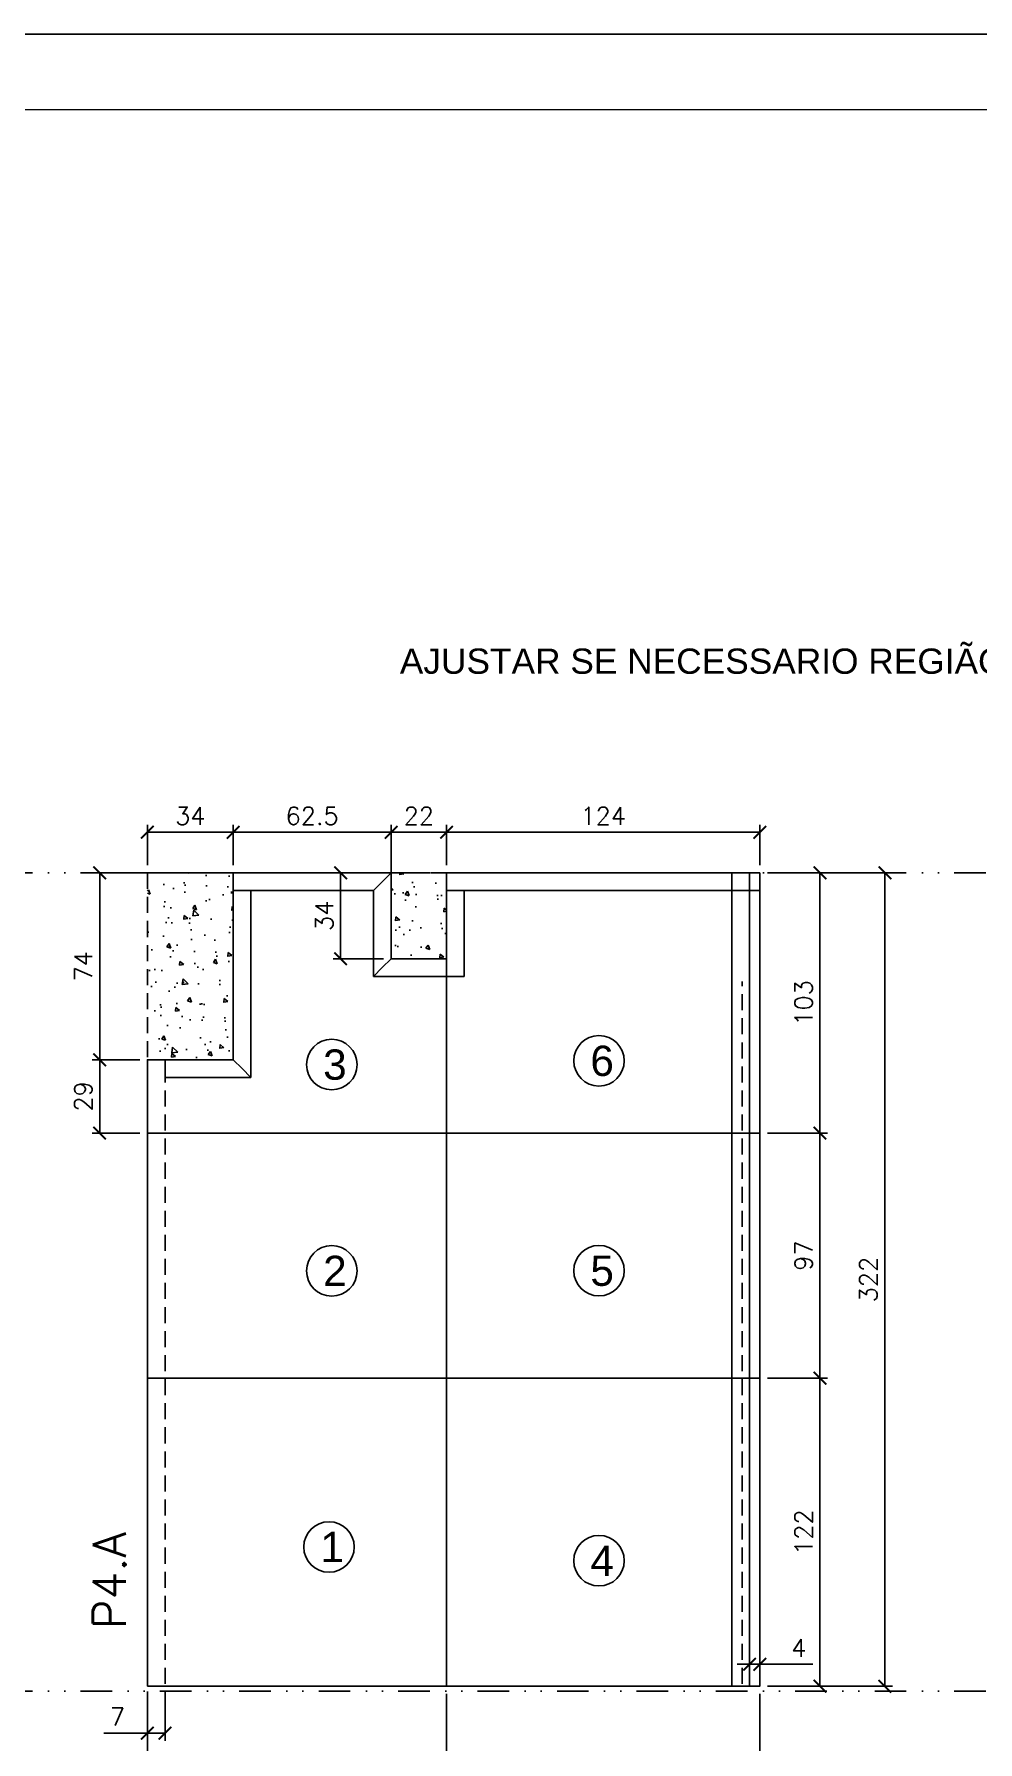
# Model space of a CAD drawing. Extents: x -23436 to 4767, y -4131 to 9755.
# Drawn here: x -16868 to -16495, y 5606 to 6282 of the extents above; entities that cross this region are included whole.
import ezdxf
from ezdxf.enums import TextEntityAlignment as Align

# ---------------------------------------------------------------- set-up
doc = ezdxf.new("R2010")
doc.units = 0
doc.header["$PDMODE"] = 2
doc.header["$PDSIZE"] = 10
doc.linetypes.add('DIVIDE2', pattern=[0.625, 0.25, -0.125, 0, -0.125, 0, -0.125])
doc.linetypes.add('HIDDEN', pattern=[9.525, 6.35, -3.175])
doc.layers.get('0').update_dxf_attribs({"lineweight": 13})
doc.layers.get('Defpoints').update_dxf_attribs({"lineweight": 13})
for name, color, linetype in [('Concreto', 250, 'HIDDEN'), ('Cota', 4, 'Continuous'), ('MB Logo', 254, 'Continuous'), ('Nível', 160, 'Continuous'), ('Painéis', 30, 'Continuous'), ('Romaneio', 10, 'Continuous'), ('Sarr 7x7', 104, 'Continuous'), ('Sarrafo de Pressão', 42, 'HIDDEN'), ('Texto Nível', 251, 'Continuous')]:
    doc.layers.add(name, color=color, linetype=linetype)
doc.layers.add('FOLHA MB', color=7, linetype='Continuous', lineweight=13)
doc.layers.add('Texto Seção', color=7, linetype='Continuous', lineweight=15)
doc.layers.add('Laje_Perimetro', color=7, linetype='Continuous', plot=False)
doc.styles.add('ARIAL', font='arial.ttf', dxfattribs={"oblique": 15, "height": 25})
doc.styles.add('REGUA-120', font='ROMANS.shx', dxfattribs={"height": 15})
doc.styles.add('ROMANS', font='romans.shx')
doc.dimstyles.new('Cota Paínel', dxfattribs={"dimtxt": 7, "dimasz": 5, "dimexe": 3, "dimexo": 3, "dimgap": 3, "dimtad": 1, "dimdec": 1, "dimzin": 12, "dimdsep": 46, "dimtxsty": 'ROMANS', "dimblk": 'ARCHTICK', "dimcen": 0, "dimclrd": 4, "dimclre": 4, "dimclrt": 1, "dimadec": 1, "dimazin": 3, "dimtfac": 1, "dimtdec": 1, "dimtmove": 0, "dimatfit": 3, "dimldrblk": 'OBLIQUE', "dimfxl": 0, "dimtolj": 1, "dimtzin": 12, "dimarcsym": 0})
doc.dimstyles.new('PAINEL', dxfattribs={"dimtxt": 7, "dimasz": 5, "dimexe": 3, "dimexo": 3, "dimgap": 3, "dimtad": 1, "dimdec": 1, "dimzin": 12, "dimdsep": 46, "dimtxsty": 'ROMANS', "dimblk": 'ARCHTICK', "dimcen": 0, "dimclrd": 4, "dimclre": 4, "dimclrt": 1, "dimadec": 1, "dimazin": 3, "dimtfac": 1, "dimtdec": 1, "dimtmove": 0, "dimatfit": 3, "dimldrblk": 'OBLIQUE', "dimfxl": 0, "dimtolj": 1, "dimtzin": 12, "dimarcsym": 0})

# ---------------------------------------------------------------- blocks, each defined once
blk = doc.blocks.new('A$C169d8357')
at = {"layer": 'FOLHA MB', "color": 1}
for points in [[(0, 1199.94), (0, 149.94), (1485.02, 149.94), (1485.02, 1199.94)], [(70, 1169.94), (70, 179.94), (1455.02, 179.94), (1455.02, 1169.94)]]:
    blk.add_lwpolyline(points, close=True, dxfattribs=at)
blk = doc.blocks.new('_ArchTick')
at = {"color": 0, "linetype": 'ByBlock', "const_width": 0.15}
blk.add_lwpolyline([(-0.5, -0.5), (0.5, 0.5)], dxfattribs=at)
blk = doc.blocks.new('*D1642')
at = {"layer": 'Cota', "color": 4, "lineweight": -2, "transparency": 16777216}
for p, q in [((-16578.15, 5750.26), (-16554.31, 5750.26)), ((-16557.31, 5628.26), (-16557.31, 5750.26)), ((-16578.15, 5628.26), (-16554.31, 5628.26))]:
    blk.add_line(p, q, dxfattribs=at)
at = {"layer": 'Defpoints', "color": 0, "transparency": 16777216}
for p in [(-16581.15, 5750.26), (-16557.31, 5750.26), (-16581.15, 5628.26)]:
    blk.add_point(p, dxfattribs=at)
at = {"layer": 'Cota', "color": 4, "lineweight": -2, "transparency": 16777216, "xscale": 5, "yscale": 5, "zscale": 5}
for p, rotation in [((-16557.31, 5750.26), 90), ((-16557.31, 5628.26), 270)]:
    blk.add_blockref('_ArchTick', p, dxfattribs=dict(at, rotation=rotation))
at = {"layer": 'Cota', "color": 1, "transparency": 16777216, "insert": (-16563.81, 5689.26), "char_height": 7, "attachment_point": 5, "rotation": 90, "style": 'ROMANS'}
blk.add_mtext('\\A1;122', dxfattribs=at)
blk = doc.blocks.new('_OBLIQUE')
at = {"color": 0, "linetype": 'ByBlock', "lineweight": -2}
for p, q in [((0, 0), (-1, 0)), ((-0.5, -0.5), (0.5, 0.5))]:
    blk.add_line(p, q, dxfattribs=at)
blk = doc.blocks.new('*D1643')
at = {"layer": 'Cota', "color": 4, "lineweight": -2, "transparency": 16777216}
for p, q in [((-16823.65, 5625.26), (-16823.65, 5534.89)), ((-16581.15, 5625.26), (-16581.15, 5534.89)), ((-16823.65, 5537.89), (-16581.15, 5537.89))]:
    blk.add_line(p, q, dxfattribs=at)
at = {"layer": 'Defpoints', "color": 0, "transparency": 16777216}
for p in [(-16823.65, 5628.26), (-16581.15, 5628.26), (-16581.15, 5537.89)]:
    blk.add_point(p, dxfattribs=at)
at = {"layer": 'Cota', "color": 4, "lineweight": -2, "transparency": 16777216, "xscale": 5, "yscale": 5, "zscale": 5, "rotation": 180}
blk.add_blockref('_ArchTick', (-16823.65, 5537.89), dxfattribs=at)
at = {"layer": 'Cota', "color": 4, "lineweight": -2, "transparency": 16777216, "xscale": 5, "yscale": 5, "zscale": 5}
blk.add_blockref('_ArchTick', (-16581.15, 5537.89), dxfattribs=at)
at = {"layer": 'Cota', "color": 1, "transparency": 16777216, "insert": (-16702.4, 5544.39), "char_height": 7, "attachment_point": 5, "style": 'ROMANS'}
blk.add_mtext('\\A1;242.5', dxfattribs=at)
blk = doc.blocks.new('*D1644')
at = {"layer": 'Cota', "color": 4, "lineweight": -2, "transparency": 16777216}
for p, q in [((-16578.15, 5847.26), (-16554.31, 5847.26)), ((-16557.31, 5750.26), (-16557.31, 5847.26)), ((-16578.15, 5750.26), (-16554.31, 5750.26))]:
    blk.add_line(p, q, dxfattribs=at)
at = {"layer": 'Defpoints', "color": 0, "transparency": 16777216}
for p in [(-16581.15, 5847.26), (-16557.31, 5847.26), (-16581.15, 5750.26)]:
    blk.add_point(p, dxfattribs=at)
at = {"layer": 'Cota', "color": 4, "lineweight": -2, "transparency": 16777216, "xscale": 5, "yscale": 5, "zscale": 5}
for p, rotation in [((-16557.31, 5847.26), 90), ((-16557.31, 5750.26), 270)]:
    blk.add_blockref('_ArchTick', p, dxfattribs=dict(at, rotation=rotation))
at = {"layer": 'Cota', "color": 1, "transparency": 16777216, "insert": (-16563.81, 5798.76), "char_height": 7, "attachment_point": 5, "rotation": 90, "style": 'ROMANS'}
blk.add_mtext('\\A1;97', dxfattribs=at)
blk = doc.blocks.new('*D1645')
at = {"layer": 'Cota', "color": 4, "lineweight": -2, "transparency": 16777216}
for p, q in [((-16823.65, 5625.26), (-16823.65, 5566.6)), ((-16705.15, 5625.26), (-16705.15, 5566.6)), ((-16823.65, 5569.6), (-16705.15, 5569.6))]:
    blk.add_line(p, q, dxfattribs=at)
at = {"layer": 'Defpoints', "color": 0, "transparency": 16777216}
for p in [(-16823.65, 5628.26), (-16705.15, 5628.26), (-16705.15, 5569.6)]:
    blk.add_point(p, dxfattribs=at)
at = {"layer": 'Cota', "color": 4, "lineweight": -2, "transparency": 16777216, "xscale": 5, "yscale": 5, "zscale": 5, "rotation": 180}
blk.add_blockref('_ArchTick', (-16823.65, 5569.6), dxfattribs=at)
at = {"layer": 'Cota', "color": 4, "lineweight": -2, "transparency": 16777216, "xscale": 5, "yscale": 5, "zscale": 5}
blk.add_blockref('_ArchTick', (-16705.15, 5569.6), dxfattribs=at)
at = {"layer": 'Cota', "color": 1, "transparency": 16777216, "insert": (-16764.4, 5576.1), "char_height": 7, "attachment_point": 5, "style": 'ROMANS'}
blk.add_mtext('\\A1;118.5', dxfattribs=at)
blk = doc.blocks.new('*D1646')
at = {"layer": 'Cota', "color": 4, "lineweight": -2, "transparency": 16777216}
for p, q in [((-16705.15, 5625.26), (-16705.15, 5566.6)), ((-16581.15, 5625.26), (-16581.15, 5566.6)), ((-16705.15, 5569.6), (-16581.15, 5569.6))]:
    blk.add_line(p, q, dxfattribs=at)
at = {"layer": 'Defpoints', "color": 0, "transparency": 16777216}
for p in [(-16705.15, 5628.26), (-16581.15, 5628.26), (-16581.15, 5569.6)]:
    blk.add_point(p, dxfattribs=at)
at = {"layer": 'Cota', "color": 4, "lineweight": -2, "transparency": 16777216, "xscale": 5, "yscale": 5, "zscale": 5, "rotation": 180}
blk.add_blockref('_ArchTick', (-16705.15, 5569.6), dxfattribs=at)
at = {"layer": 'Cota', "color": 4, "lineweight": -2, "transparency": 16777216, "xscale": 5, "yscale": 5, "zscale": 5}
blk.add_blockref('_ArchTick', (-16581.15, 5569.6), dxfattribs=at)
at = {"layer": 'Cota', "color": 1, "transparency": 16777216, "insert": (-16643.15, 5576.1), "char_height": 7, "attachment_point": 5, "style": 'ROMANS'}
blk.add_mtext('\\A1;124', dxfattribs=at)
blk = doc.blocks.new('*D1647')
at = {"layer": 'Cota', "color": 4, "lineweight": -2, "transparency": 16777216}
for p, q in [((-16823.65, 5626.16), (-16823.65, 5606.68)), ((-16816.65, 5626.16), (-16816.65, 5606.68)), ((-16823.65, 5609.68), (-16840.82, 5609.68)), ((-16816.65, 5609.68), (-16823.65, 5609.68))]:
    blk.add_line(p, q, dxfattribs=at)
at = {"layer": 'Defpoints', "color": 0, "transparency": 16777216}
for p in [(-16823.65, 5629.16), (-16816.65, 5629.16), (-16823.65, 5609.68)]:
    blk.add_point(p, dxfattribs=at)
at = {"layer": 'Cota', "color": 4, "lineweight": -2, "transparency": 16777216, "xscale": 5, "yscale": 5, "zscale": 5, "rotation": 180}
blk.add_blockref('_ArchTick', (-16823.65, 5609.68), dxfattribs=at)
at = {"layer": 'Cota', "color": 4, "lineweight": -2, "transparency": 16777216, "xscale": 5, "yscale": 5, "zscale": 5}
blk.add_blockref('_ArchTick', (-16816.65, 5609.68), dxfattribs=at)
at = {"layer": 'Cota', "color": 1, "transparency": 16777216, "insert": (-16835.49, 5616.18), "char_height": 7, "attachment_point": 5, "style": 'ROMANS'}
blk.add_mtext('\\A1;7', dxfattribs=at)
blk = doc.blocks.new('*D1648')
at = {"layer": 'Cota', "color": 4, "lineweight": -2, "transparency": 16777216}
for p, q in [((-16578.15, 5950.26), (-16528.61, 5950.26)), ((-16531.61, 5628.26), (-16531.61, 5950.26)), ((-16578.15, 5628.26), (-16528.61, 5628.26))]:
    blk.add_line(p, q, dxfattribs=at)
at = {"layer": 'Defpoints', "color": 0, "transparency": 16777216}
for p in [(-16581.15, 5950.26), (-16531.61, 5950.26), (-16581.15, 5628.26)]:
    blk.add_point(p, dxfattribs=at)
at = {"layer": 'Cota', "color": 4, "lineweight": -2, "transparency": 16777216, "xscale": 5, "yscale": 5, "zscale": 5}
for p, rotation in [((-16531.61, 5950.26), 90), ((-16531.61, 5628.26), 270)]:
    blk.add_blockref('_ArchTick', p, dxfattribs=dict(at, rotation=rotation))
at = {"layer": 'Cota', "color": 1, "transparency": 16777216, "insert": (-16538.11, 5789.26), "char_height": 7, "attachment_point": 5, "rotation": 90, "style": 'ROMANS'}
blk.add_mtext('\\A1;322', dxfattribs=at)
blk = doc.blocks.new('*D1649')
at = {"layer": 'Cota', "color": 4, "lineweight": -2, "transparency": 16777216}
for p, q in [((-16585.15, 5631.26), (-16585.15, 5639.95)), ((-16581.15, 5631.26), (-16581.15, 5639.95)), ((-16585.15, 5636.95), (-16590.15, 5636.95)), ((-16585.15, 5636.95), (-16581.15, 5636.95)), ((-16581.15, 5636.95), (-16560.15, 5636.95))]:
    blk.add_line(p, q, dxfattribs=at)
at = {"layer": 'Defpoints', "color": 0, "transparency": 16777216}
for p in [(-16581.15, 5636.95), (-16585.15, 5628.26), (-16581.15, 5628.26)]:
    blk.add_point(p, dxfattribs=at)
at = {"layer": 'Cota', "color": 4, "lineweight": -2, "transparency": 16777216, "xscale": 5, "yscale": 5, "zscale": 5}
blk.add_blockref('_ArchTick', (-16585.15, 5636.95), dxfattribs=at)
at = {"layer": 'Cota', "color": 4, "lineweight": -2, "transparency": 16777216, "xscale": 5, "yscale": 5, "zscale": 5, "rotation": 180}
blk.add_blockref('_ArchTick', (-16581.15, 5636.95), dxfattribs=at)
at = {"layer": 'Cota', "color": 1, "transparency": 16777216, "insert": (-16565.65, 5643.45), "char_height": 7, "attachment_point": 5, "style": 'ROMANS'}
blk.add_mtext('\\A1;4', dxfattribs=at)
blk = doc.blocks.new('*D1732')
at = {"layer": 'Cota', "color": 4, "lineweight": -2, "transparency": 16777216}
for p, q in [((-16823.65, 5953.26), (-16823.65, 5969.31)), ((-16789.65, 5953.26), (-16789.65, 5969.31)), ((-16823.65, 5966.31), (-16789.65, 5966.31))]:
    blk.add_line(p, q, dxfattribs=at)
at = {"layer": 'Defpoints', "color": 0, "transparency": 16777216}
for p in [(-16789.65, 5966.31), (-16823.65, 5950.26), (-16789.65, 5950.26)]:
    blk.add_point(p, dxfattribs=at)
at = {"layer": 'Cota', "color": 4, "lineweight": -2, "transparency": 16777216, "xscale": 5, "yscale": 5, "zscale": 5, "rotation": 180}
blk.add_blockref('_ArchTick', (-16823.65, 5966.31), dxfattribs=at)
at = {"layer": 'Cota', "color": 4, "lineweight": -2, "transparency": 16777216, "xscale": 5, "yscale": 5, "zscale": 5}
blk.add_blockref('_ArchTick', (-16789.65, 5966.31), dxfattribs=at)
at = {"layer": 'Cota', "color": 1, "transparency": 16777216, "insert": (-16806.65, 5972.81), "char_height": 7, "attachment_point": 5, "style": 'ROMANS'}
blk.add_mtext('\\A1;34', dxfattribs=at)
blk = doc.blocks.new('*D1733')
at = {"layer": 'Cota', "color": 4, "lineweight": -2, "transparency": 16777216}
for p, q in [((-16789.65, 5953.26), (-16789.65, 5969.31)), ((-16727.15, 5953.26), (-16727.15, 5969.31)), ((-16789.65, 5966.31), (-16727.15, 5966.31))]:
    blk.add_line(p, q, dxfattribs=at)
at = {"layer": 'Defpoints', "color": 0, "transparency": 16777216}
for p in [(-16727.15, 5966.31), (-16789.65, 5950.26), (-16727.15, 5950.26)]:
    blk.add_point(p, dxfattribs=at)
at = {"layer": 'Cota', "color": 4, "lineweight": -2, "transparency": 16777216, "xscale": 5, "yscale": 5, "zscale": 5, "rotation": 180}
blk.add_blockref('_ArchTick', (-16789.65, 5966.31), dxfattribs=at)
at = {"layer": 'Cota', "color": 4, "lineweight": -2, "transparency": 16777216, "xscale": 5, "yscale": 5, "zscale": 5}
blk.add_blockref('_ArchTick', (-16727.15, 5966.31), dxfattribs=at)
at = {"layer": 'Cota', "color": 1, "transparency": 16777216, "insert": (-16758.4, 5972.81), "char_height": 7, "attachment_point": 5, "style": 'ROMANS'}
blk.add_mtext('\\A1;62.5', dxfattribs=at)
blk = doc.blocks.new('*D1734')
at = {"layer": 'Cota', "color": 4, "lineweight": -2, "transparency": 16777216}
for p, q in [((-16727.15, 5949.8), (-16727.15, 5969.31)), ((-16705.15, 5953.26), (-16705.15, 5969.31)), ((-16727.15, 5966.31), (-16705.15, 5966.31))]:
    blk.add_line(p, q, dxfattribs=at)
at = {"layer": 'Defpoints', "color": 0, "transparency": 16777216}
for p in [(-16705.15, 5966.31), (-16705.15, 5950.26), (-16727.15, 5946.8)]:
    blk.add_point(p, dxfattribs=at)
at = {"layer": 'Cota', "color": 4, "lineweight": -2, "transparency": 16777216, "xscale": 5, "yscale": 5, "zscale": 5, "rotation": 180}
blk.add_blockref('_ArchTick', (-16727.15, 5966.31), dxfattribs=at)
at = {"layer": 'Cota', "color": 4, "lineweight": -2, "transparency": 16777216, "xscale": 5, "yscale": 5, "zscale": 5}
blk.add_blockref('_ArchTick', (-16705.15, 5966.31), dxfattribs=at)
at = {"layer": 'Cota', "color": 1, "transparency": 16777216, "insert": (-16716.15, 5972.81), "char_height": 7, "attachment_point": 5, "style": 'ROMANS'}
blk.add_mtext('\\A1;22', dxfattribs=at)
blk = doc.blocks.new('*D1735')
at = {"layer": 'Cota', "color": 4, "lineweight": -2, "transparency": 16777216}
for p, q in [((-16578.15, 5950.26), (-16554.31, 5950.26)), ((-16557.31, 5847.26), (-16557.31, 5950.26)), ((-16578.15, 5847.26), (-16554.31, 5847.26))]:
    blk.add_line(p, q, dxfattribs=at)
at = {"layer": 'Defpoints', "color": 0, "transparency": 16777216}
for p in [(-16581.15, 5950.26), (-16557.31, 5950.26), (-16581.15, 5847.26)]:
    blk.add_point(p, dxfattribs=at)
at = {"layer": 'Cota', "color": 4, "lineweight": -2, "transparency": 16777216, "xscale": 5, "yscale": 5, "zscale": 5}
for p, rotation in [((-16557.31, 5950.26), 90), ((-16557.31, 5847.26), 270)]:
    blk.add_blockref('_ArchTick', p, dxfattribs=dict(at, rotation=rotation))
at = {"layer": 'Cota', "color": 1, "transparency": 16777216, "insert": (-16563.81, 5898.76), "char_height": 7, "attachment_point": 5, "rotation": 90, "style": 'ROMANS'}
blk.add_mtext('\\A1;103', dxfattribs=at)
blk = doc.blocks.new('*D1736')
at = {"layer": 'Cota', "color": 4, "lineweight": -2, "transparency": 16777216}
for p, q in [((-16792.65, 5950.26), (-16845.53, 5950.26)), ((-16842.53, 5950.26), (-16842.53, 5876.26)), ((-16826.65, 5876.26), (-16845.53, 5876.26))]:
    blk.add_line(p, q, dxfattribs=at)
at = {"layer": 'Defpoints', "color": 0, "transparency": 16777216}
for p in [(-16789.65, 5950.26), (-16842.53, 5876.26), (-16823.65, 5876.26)]:
    blk.add_point(p, dxfattribs=at)
at = {"layer": 'Cota', "color": 4, "lineweight": -2, "transparency": 16777216, "xscale": 5, "yscale": 5, "zscale": 5}
for p, rotation in [((-16842.53, 5950.26), 90), ((-16842.53, 5876.26), 270)]:
    blk.add_blockref('_ArchTick', p, dxfattribs=dict(at, rotation=rotation))
at = {"layer": 'Cota', "color": 1, "transparency": 16777216, "insert": (-16849.03, 5913.26), "char_height": 7, "attachment_point": 5, "rotation": 90, "style": 'ROMANS'}
blk.add_mtext('\\A1;74', dxfattribs=at)
blk = doc.blocks.new('*D1737')
at = {"layer": 'Cota', "color": 4, "lineweight": -2, "transparency": 16777216}
for p, q in [((-16730.15, 5950.26), (-16750.12, 5950.26)), ((-16747.12, 5916.26), (-16747.12, 5950.26)), ((-16730.15, 5916.26), (-16750.12, 5916.26))]:
    blk.add_line(p, q, dxfattribs=at)
at = {"layer": 'Defpoints', "color": 0, "transparency": 16777216}
for p in [(-16747.12, 5950.26), (-16727.15, 5950.26), (-16727.15, 5916.26)]:
    blk.add_point(p, dxfattribs=at)
at = {"layer": 'Cota', "color": 4, "lineweight": -2, "transparency": 16777216, "xscale": 5, "yscale": 5, "zscale": 5}
for p, rotation in [((-16747.12, 5950.26), 90), ((-16747.12, 5916.26), 270)]:
    blk.add_blockref('_ArchTick', p, dxfattribs=dict(at, rotation=rotation))
at = {"layer": 'Cota', "color": 1, "transparency": 16777216, "insert": (-16753.62, 5933.26), "char_height": 7, "attachment_point": 5, "rotation": 90, "style": 'ROMANS'}
blk.add_mtext('\\A1;34', dxfattribs=at)
blk = doc.blocks.new('*D1738')
at = {"layer": 'Cota', "color": 4, "lineweight": -2, "transparency": 16777216}
for p, q in [((-16705.15, 5953.26), (-16705.15, 5969.31)), ((-16581.15, 5953.26), (-16581.15, 5969.31)), ((-16705.15, 5966.31), (-16581.15, 5966.31))]:
    blk.add_line(p, q, dxfattribs=at)
at = {"layer": 'Defpoints', "color": 0, "transparency": 16777216}
for p in [(-16581.15, 5966.31), (-16705.15, 5950.26), (-16581.15, 5950.26)]:
    blk.add_point(p, dxfattribs=at)
at = {"layer": 'Cota', "color": 4, "lineweight": -2, "transparency": 16777216, "xscale": 5, "yscale": 5, "zscale": 5, "rotation": 180}
blk.add_blockref('_ArchTick', (-16705.15, 5966.31), dxfattribs=at)
at = {"layer": 'Cota', "color": 4, "lineweight": -2, "transparency": 16777216, "xscale": 5, "yscale": 5, "zscale": 5}
blk.add_blockref('_ArchTick', (-16581.15, 5966.31), dxfattribs=at)
at = {"layer": 'Cota', "color": 1, "transparency": 16777216, "insert": (-16643.15, 5972.81), "char_height": 7, "attachment_point": 5, "style": 'ROMANS'}
blk.add_mtext('\\A1;124', dxfattribs=at)
blk = doc.blocks.new('*D389')
at = {"layer": 'Cota', "color": 4, "lineweight": -2, "transparency": 16777216}
for p, q in [((-16826.65, 5876.26), (-16845.53, 5876.26)), ((-16842.53, 5876.26), (-16842.53, 5847.26)), ((-16826.65, 5847.26), (-16845.53, 5847.26))]:
    blk.add_line(p, q, dxfattribs=at)
at = {"layer": 'Defpoints', "color": 0, "transparency": 16777216}
for p in [(-16823.65, 5876.26), (-16842.53, 5847.26), (-16823.65, 5847.26)]:
    blk.add_point(p, dxfattribs=at)
at = {"layer": 'Cota', "color": 4, "lineweight": -2, "transparency": 16777216, "xscale": 5, "yscale": 5, "zscale": 5}
for p, rotation in [((-16842.53, 5876.26), 90), ((-16842.53, 5847.26), 270)]:
    blk.add_blockref('_ArchTick', p, dxfattribs=dict(at, rotation=rotation))
at = {"layer": 'Cota', "color": 1, "transparency": 16777216, "insert": (-16849.03, 5861.76), "char_height": 7, "attachment_point": 5, "rotation": 90, "style": 'ROMANS'}
blk.add_mtext('\\A1;29', dxfattribs=at)

msp = doc.modelspace()

# ---------------------------------------------------------------- hatches: boundary and pattern name
at = {"layer": 'Concreto'}
h = msp.add_hatch(dxfattribs=at)
h.set_pattern_fill('AR-CONC', color=256, scale=0.1, angle=-90)
h.set_pattern_definition([(320, (-1655.784, 18425.787), (-1.593909, -18.218467), [1.905, -20.955]), (265, (-1655.784, 18425.787), (19.105685, 3.524342), [1.524, -16.764058]), (10.45144, (-1655.917, 18424.269), (17.511775, -14.694125), [1.619001, -17.809024]), (316.1842, (-1650.704, 18425.787), (-4.204233, -27.107904), [2.8575, -31.4325]), (6.63556, (-1651.054, 18423.528), (24.742612, -23.740413), [2.428502, -26.71356]), (261.18415, (-1650.704, 18425.787), (24.742612, -23.740413), [2.285997, -25.145973]), (291, (-1651.974, 18423.247), (-10.22652, -15.161439), [1.905, -20.955]), (236, (-1651.974, 18423.247), (18.418797, -6.180203), [1.524, -16.764]), (341.45145, (-1652.826, 18421.983), (8.192277, -21.341642), [1.619001, -17.808994]), (307.5, (-1655.784, 18425.787), (8.4555039, -0.3088603), [0, -16.5608, 0, -17.018, 0, -16.8275]), (277.5, (-1655.784, 18425.787), (10.0180575, -6.6819663), [0, -9.7028, 0, -16.1798, 0, -6.4135]), (237.5, (-1655.784, 18431.451), (-0.5728744, -13.5590595), [0, -6.35, 0, -19.812, 0, -26.289]), (227.5, (-1655.784, 18433.991), (2.542649, -14.812918), [0, -8.255, 0, -13.1572, 0, -18.669])])
h.paths.add_polyline_path([(-16823.654, 5876.259), (-16789.654, 5876.259), (-16789.654, 5950.259), (-16823.654, 5950.259)])
h = msp.add_hatch(dxfattribs=at)
h.set_pattern_fill('AR-CONC', color=256, scale=0.1, angle=-90)
h.set_pattern_definition([(320, (-1665.784, 18425.787), (-1.593909, -18.218467), [1.905, -20.955]), (265, (-1665.784, 18425.787), (19.105685, 3.524342), [1.524, -16.764058]), (10.45144, (-1665.917, 18424.269), (17.511775, -14.694125), [1.619001, -17.809024]), (316.1842, (-1660.704, 18425.787), (-4.204233, -27.107904), [2.8575, -31.4325]), (6.63556, (-1661.054, 18423.528), (24.742612, -23.740413), [2.428502, -26.71356]), (261.18415, (-1660.704, 18425.787), (24.742612, -23.740413), [2.285997, -25.145973]), (291, (-1661.974, 18423.247), (-10.22652, -15.161439), [1.905, -20.955]), (236, (-1661.974, 18423.247), (18.418797, -6.180203), [1.524, -16.764]), (341.45145, (-1662.826, 18421.983), (8.192277, -21.341642), [1.619001, -17.808994]), (307.5, (-1665.784, 18425.787), (8.4555039, -0.3088603), [0, -16.5608, 0, -17.018, 0, -16.8275]), (277.5, (-1665.784, 18425.787), (10.0180575, -6.6819663), [0, -9.7028, 0, -16.1798, 0, -6.4135]), (237.5, (-1665.784, 18431.451), (-0.5728744, -13.5590595), [0, -6.35, 0, -19.812, 0, -26.289]), (227.5, (-1665.784, 18433.991), (2.542649, -14.812918), [0, -8.255, 0, -13.1572, 0, -18.669])])
h.paths.add_polyline_path([(-16727.154, 5916.259), (-16705.154, 5916.259), (-16705.154, 5950.259), (-16727.154, 5950.259)])

# ---------------------------------------------------------------- linework, layer by layer
for points in [[(-16823.654, 5876.259), (-16789.654, 5876.259), (-16789.654, 5950.259), (-16823.654, 5950.259)], [(-16727.154, 5916.259), (-16705.154, 5916.259), (-16705.154, 5950.259), (-16727.154, 5950.259)]]:
    msp.add_lwpolyline(points, close=True, dxfattribs=at)
at = {"layer": 'Laje_Perimetro'}
msp.add_lwpolyline([(-16021.356, 6282.259), (-17506.377, 6282.259), (-17506.377, 5232.259), (-16021.356, 5232.259)], close=True, dxfattribs=at)
at = {"layer": 'Nível', "linetype": 'DIVIDE2', "ltscale": 50}
for p, q in [((-16051.377, 5950.259), (-17053.387, 5950.259)), ((-16051.377, 5626.259), (-17053.387, 5626.259))]:
    msp.add_line(p, q, dxfattribs=at)
at = {"layer": 'Painéis', "color": 32, "true_color": 0xcd6928}
for p in [(-16705.154, 5916.259), (-16705.154, 5628.259)]:
    msp.add_line(p, (-16705.154, 5847.259), dxfattribs=at)
for points in [[(-16823.654, 5847.259), (-16823.654, 5876.259), (-16789.654, 5876.259), (-16789.654, 5950.259), (-16727.154, 5950.259), (-16727.154, 5916.259), (-16705.154, 5916.259), (-16705.154, 5909.259)], [(-16705.154, 5909.259), (-16705.154, 5916.259), (-16705.154, 5950.259), (-16585.154, 5950.259), (-16581.154, 5950.259), (-16581.154, 5847.259), (-16705.154, 5847.259), (-16705.154, 5837.259)]]:
    msp.add_lwpolyline(points, dxfattribs=at)
for points in [[(-16823.654, 5847.259), (-16581.154, 5847.259), (-16581.154, 5750.259), (-16823.654, 5750.259)], [(-16823.654, 5628.259), (-16581.154, 5628.259), (-16581.154, 5750.259), (-16823.654, 5750.259)]]:
    msp.add_lwpolyline(points, close=True, dxfattribs=at)
at = {"layer": 'Romaneio'}
for centre in [(-16750.631, 5874.359), (-16644.825, 5875.858), (-16750.631, 5792.691), (-16644.825, 5792.766), (-16751.72, 5683.398), (-16644.825, 5677.958)]:
    msp.add_circle(centre, 10, dxfattribs=at)
at = {"layer": 'Sarr 7x7', "color": 50}
for p, q in [((-16789.654, 5950.259), (-16789.654, 5946.759)), ((-16789.654, 5950.259), (-16727.154, 5950.259)), ((-16727.154, 5950.259), (-16730.654, 5946.759)), ((-16727.154, 5950.259), (-16727.154, 5916.259)), ((-16705.154, 5950.259), (-16705.154, 5946.759)), ((-16705.154, 5950.259), (-16581.154, 5950.259)), ((-16592.154, 5950.259), (-16588.654, 5950.259)), ((-16592.154, 5950.259), (-16592.154, 5628.259)), ((-16585.154, 5950.259), (-16588.654, 5950.259)), ((-16585.154, 5950.259), (-16585.154, 5628.259)), ((-16581.154, 5950.259), (-16581.154, 5946.759)), ((-16789.654, 5943.259), (-16789.654, 5946.759)), ((-16789.654, 5943.259), (-16734.154, 5943.259)), ((-16789.654, 5876.259), (-16789.654, 5943.259)), ((-16789.654, 5943.259), (-16786.154, 5943.259)), ((-16782.654, 5943.259), (-16786.154, 5943.259)), ((-16782.654, 5869.259), (-16782.654, 5943.259)), ((-16734.154, 5943.259), (-16730.654, 5946.759)), ((-16734.154, 5943.259), (-16734.154, 5909.259)), ((-16705.154, 5943.259), (-16705.154, 5946.759)), ((-16705.154, 5909.259), (-16705.154, 5943.259)), ((-16705.154, 5943.259), (-16701.654, 5943.259)), ((-16705.154, 5943.259), (-16581.154, 5943.259)), ((-16698.154, 5943.259), (-16701.654, 5943.259)), ((-16698.154, 5909.259), (-16698.154, 5943.259)), ((-16581.154, 5943.259), (-16581.154, 5946.759)), ((-16727.154, 5916.259), (-16730.654, 5912.759)), ((-16727.154, 5916.259), (-16705.154, 5916.259)), ((-16705.154, 5916.259), (-16705.154, 5912.759)), ((-16734.154, 5909.259), (-16730.654, 5912.759)), ((-16734.154, 5909.259), (-16705.154, 5909.259)), ((-16705.154, 5909.259), (-16705.154, 5912.759)), ((-16705.154, 5909.259), (-16701.654, 5909.259)), ((-16698.154, 5909.259), (-16701.654, 5909.259)), ((-16816.654, 5876.259), (-16816.654, 5872.759)), ((-16816.654, 5876.259), (-16789.654, 5876.259)), ((-16789.654, 5876.259), (-16786.154, 5872.759)), ((-16816.654, 5869.259), (-16816.654, 5872.759)), ((-16816.654, 5869.259), (-16782.654, 5869.259)), ((-16782.654, 5869.259), (-16786.154, 5872.759)), ((-16592.154, 5628.259), (-16588.654, 5628.259)), ((-16585.154, 5628.259), (-16588.654, 5628.259))]:
    msp.add_line(p, q, dxfattribs=at)
at = {"layer": 'Sarrafo de Pressão'}
for p, q in [((-16588.154, 5629.162), (-16588.154, 5907.259)), ((-16816.654, 5629.162), (-16816.654, 5876.259))]:
    msp.add_line(p, q, dxfattribs=at)

# ---------------------------------------------------------------- block references
at = {"layer": 'MB Logo'}
msp.add_blockref('A$C169d8357', (-17506.377, 5082.321), dxfattribs=at)

# ---------------------------------------------------------------- texts
at = {"layer": 'Romaneio', "color": 0, "style": 'ARIAL'}
for s, p in [('6', (-16643.572, 5875.858)), ('3', (-16749.379, 5874.359)), ('2', (-16749.379, 5792.691)), ('5', (-16643.572, 5792.766)), ('1', (-16750.468, 5683.398)), ('4', (-16643.572, 5677.958))]:
    msp.add_text(s, height=12, dxfattribs=at).set_placement(p, align=Align.MIDDLE_CENTER)
at = {"layer": 'Texto Nível', "color": 1, "style": 'ARIAL'}
msp.add_text('AJUSTAR SE NECESSARIO REGIÃO DE ESCADA', height=10, dxfattribs=at).set_placement((-16399.229, 6029.05), align=Align.RIGHT)
at = {"layer": 'Texto Seção', "insert": (-16832.21, 5650.832), "char_height": 13, "width": 285.32988, "attachment_point": 7, "rotation": 90, "style": 'REGUA-120'}
msp.add_mtext('P4.A', dxfattribs=at)

# ---------------------------------------------------------------- dimensions: what is measured, and where the dimension line sits
at = {"layer": 'Cota'}
for base, p1, p2, picture, middle in [((-16789.654, 5966.305), (-16823.654, 5950.259), (-16789.654, 5950.259), '*D1732', (-16806.654, 5972.805)), ((-16727.154, 5966.305), (-16789.654, 5950.259), (-16727.154, 5950.259), '*D1733', (-16758.404, 5972.805)), ((-16705.154, 5966.305), (-16727.154, 5946.795), (-16705.154, 5950.259), '*D1734', (-16716.154, 5972.805)), ((-16581.154, 5966.305), (-16705.154, 5950.259), (-16581.154, 5950.259), '*D1738', (-16643.154, 5972.805))]:
    dim = msp.add_linear_dim(base=base, p1=p1, p2=p2, dimstyle='PAINEL', override={"dimarcsym": 2}, dxfattribs=at)
    dim.commit()
    dim.dimension.update_dxf_attribs({"geometry": picture, "text_midpoint": middle})
for base, p1, p2, picture, middle in [((-16842.532, 5876.259), (-16789.654, 5950.259), (-16823.654, 5876.259), '*D1736', (-16849.032, 5913.259)), ((-16747.119, 5950.259), (-16727.154, 5916.259), (-16727.154, 5950.259), '*D1737', (-16753.619, 5933.259)), ((-16557.311, 5950.259), (-16581.154, 5847.259), (-16581.154, 5950.259), '*D1735', (-16563.811, 5898.759)), ((-16842.532, 5847.259), (-16823.654, 5876.259), (-16823.654, 5847.259), '*D389', (-16849.032, 5861.759))]:
    dim = msp.add_linear_dim(base=base, p1=p1, p2=p2, angle=90, dimstyle='PAINEL', override={"dimarcsym": 2}, dxfattribs=at)
    dim.commit()
    dim.dimension.update_dxf_attribs({"geometry": picture, "text_midpoint": middle})
at = {"layer": 'Cota', "color": 3}
for base, p1, p2, picture, middle in [((-16531.61, 5950.259), (-16581.154, 5628.259), (-16581.154, 5950.259), '*D1648', (-16538.11, 5789.259)), ((-16557.311, 5847.259), (-16581.154, 5750.259), (-16581.154, 5847.259), '*D1644', (-16563.811, 5798.759)), ((-16557.311, 5750.259), (-16581.154, 5628.259), (-16581.154, 5750.259), '*D1642', (-16563.811, 5689.259))]:
    dim = msp.add_linear_dim(base=base, p1=p1, p2=p2, angle=90, dimstyle='Cota Paínel', dxfattribs=at)
    dim.commit()
    dim.dimension.update_dxf_attribs({"geometry": picture, "text_midpoint": middle})
for base, p1, p2, picture, middle in [((-16581.154, 5636.947), (-16585.154, 5628.259), (-16581.154, 5628.259), '*D1649', (-16565.654, 5643.447)), ((-16581.154, 5537.887), (-16823.654, 5628.259), (-16581.154, 5628.259), '*D1643', (-16702.404, 5544.387)), ((-16705.154, 5569.6), (-16823.654, 5628.259), (-16705.154, 5628.259), '*D1645', (-16764.404, 5576.1)), ((-16581.154, 5569.6), (-16705.154, 5628.259), (-16581.154, 5628.259), '*D1646', (-16643.154, 5576.1))]:
    dim = msp.add_linear_dim(base=base, p1=p1, p2=p2, dimstyle='Cota Paínel', dxfattribs=at)
    dim.commit()
    dim.dimension.update_dxf_attribs({"geometry": picture, "text_midpoint": middle})
at = {"layer": 'Cota'}
dim = msp.add_linear_dim(base=(-16823.654, 5609.685), p1=(-16816.654, 5629.162), p2=(-16823.654, 5629.162), dimstyle='Cota Paínel', dxfattribs=at)
dim.commit()
dim.dimension.update_dxf_attribs({"geometry": '*D1647', "text_midpoint": (-16835.487, 5609.685), "dimtype": 160})

doc.saveas('drawing.dxf')
